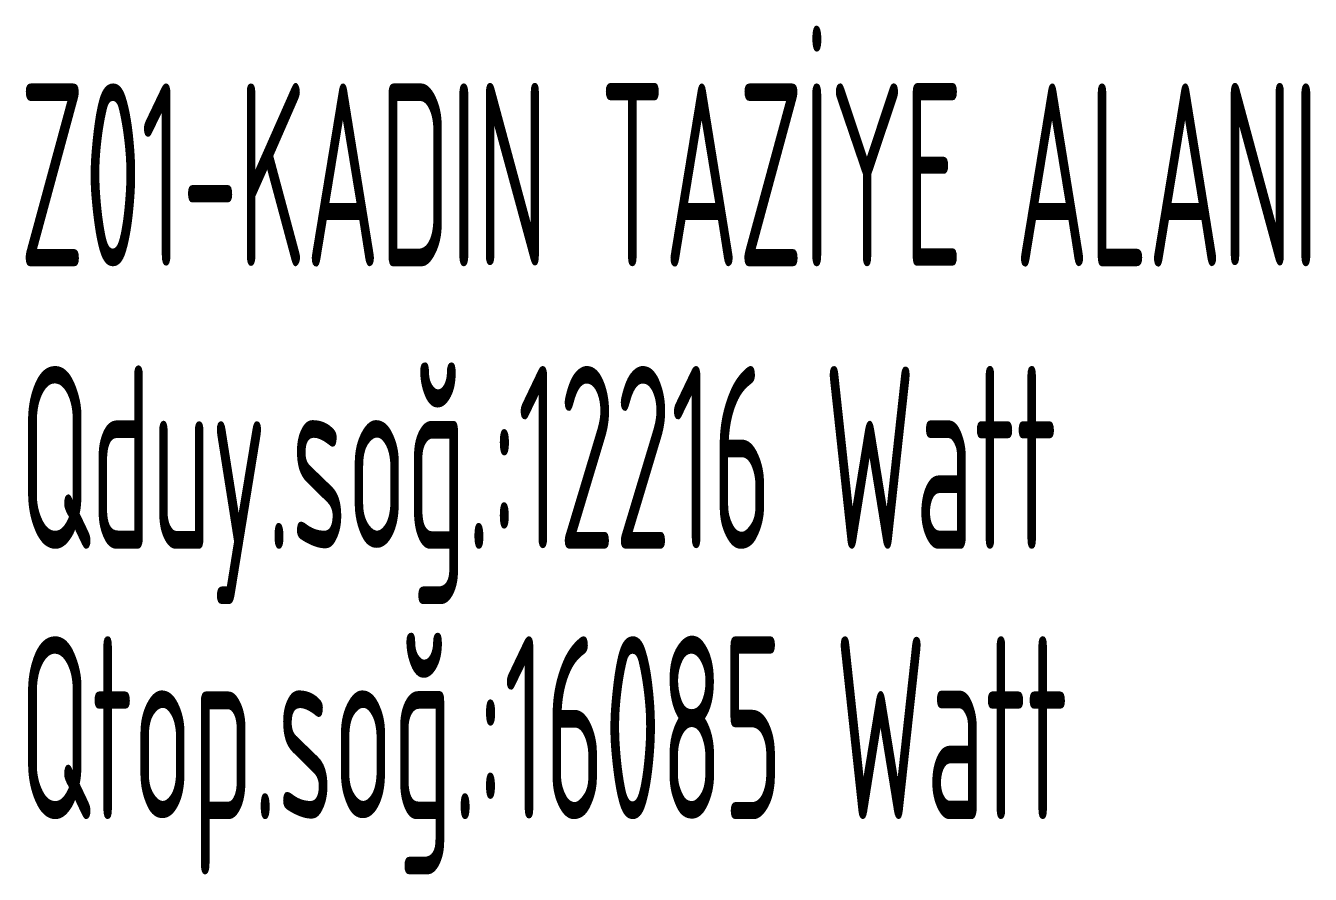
# Model space of a CAD drawing. Header units: centimetres. Extents: x 31 to 22766, y 238 to 3306.
# Drawn here: x 882.5 to 966.8, y 1176.8 to 1232.5 of the extents above; entities that cross this region are included whole.
import ezdxf
from ezdxf.xclip import XClip

# ---------------------------------------------------------------- set-up
doc = ezdxf.new("R2010")
doc.units = ezdxf.units.CM
doc.header["$XCLIPFRAME"] = 0
doc.layers.add('M-HAP-DATA', color=42, linetype='Continuous', lineweight=0)
doc.layers.add('MAHAL ADI', color=8, linetype='Continuous', lineweight=0)
doc.styles.add('MENFEZ', font='GENISO.shx')
doc.styles.add('YAZI', font='geniso.shx')

# ---------------------------------------------------------------- blocks, each defined once
blk = doc.blocks.new('G$CCD2FF134')
at = {"layer": 'M-HAP-DATA', "color": 2, "style": 'MENFEZ', "width": 0.5}
for s, p in [('Qduy.soğ.:12216 Watt', (-2824.902, -1073.895, -58.404)), ('Qtop.soğ.:16085 Watt', (-2824.902, -1091.636, -58.404))]:
    blk.add_text(s, height=12, dxfattribs=at).set_placement(p)
at = {"layer": 'MAHAL ADI', "color": 1, "lineweight": -3, "style": 'YAZI', "width": 0.5}
blk.add_text('Z01-KADIN TAZİYE ALANI', height=12, dxfattribs=at).set_placement((-2824.867, -1055.349, -58.404))

msp = doc.modelspace()

# ---------------------------------------------------------------- block references
ref = msp.add_blockref('G$CCD2FF134', (3707.025, 2272.025))
XClip(ref).set_block_clipping_path([(-3470.0000000001, -1889.9999999982), (349.9999999999, 300.0000000019)])

doc.saveas('drawing.dxf')
